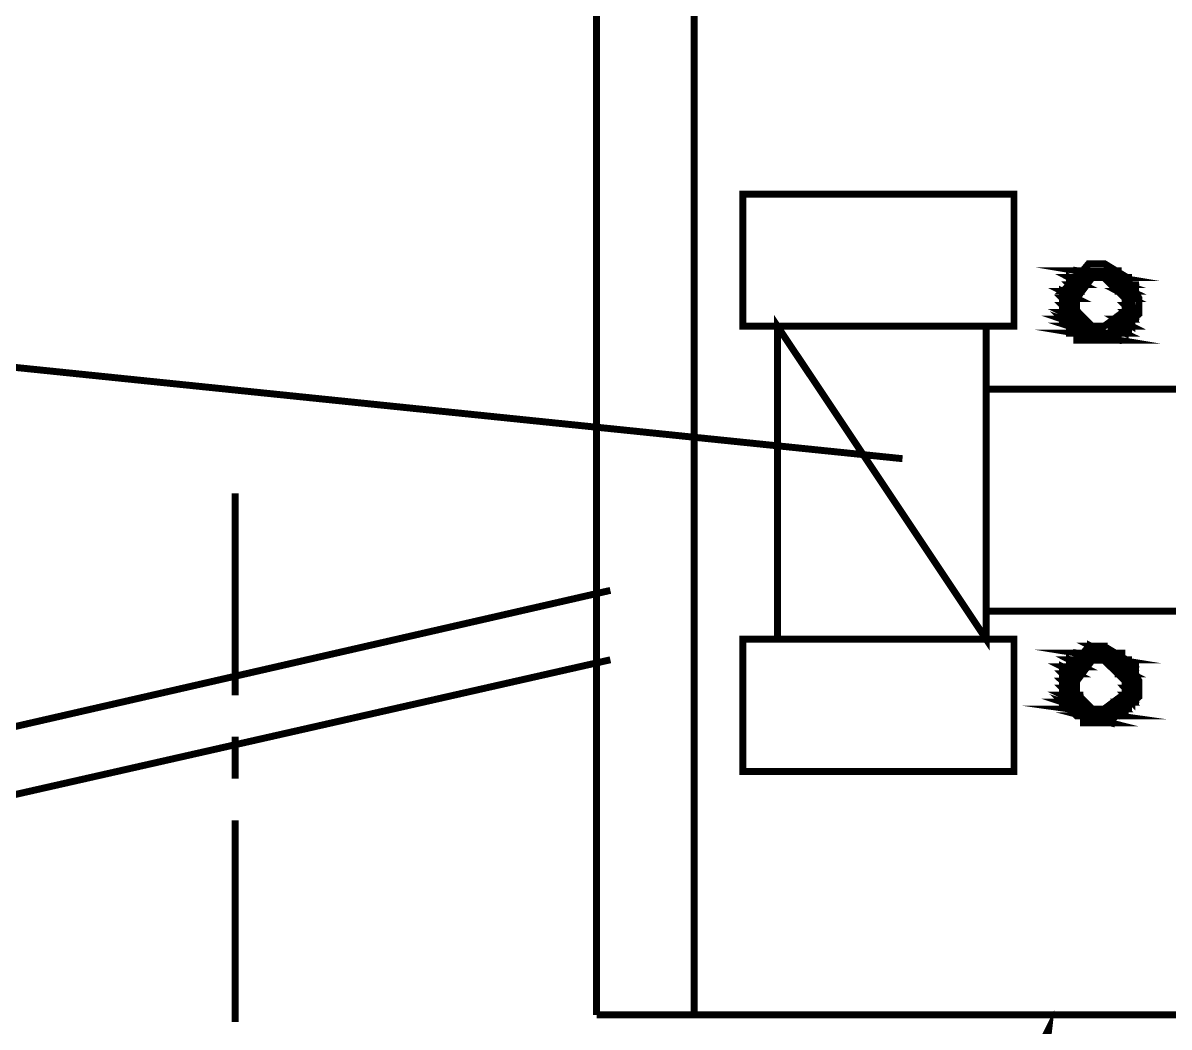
# Model space of a CAD drawing. Extents: x 219 to 1226, y 175 to 465.
# Drawn here: x 926.05 to 933.04, y 289.05 to 295.17 of the extents above; entities that cross this region are included whole.
import ezdxf

# ---------------------------------------------------------------- set-up
doc = ezdxf.new("R2010")
doc.units = 0
doc.header["$MEASUREMENT"] = 0
for name, color, linetype in [('C00-00-00-BLACK', 7, 'Continuous'), ('C00-7E-FF', 150, 'Continuous'), ('CFF-00-00', 1, 'Continuous')]:
    doc.layers.add(name, color=color, linetype=linetype)

msp = doc.modelspace()

# ---------------------------------------------------------------- linework, layer by layer
at = {"layer": 'C00-00-00-BLACK', "const_width": 0.0423}
for points in [[(929.5484, 309.4712), (929.5484, 289.1222)], [(930.1434, 300.3982), (930.1434, 289.1222)], [(930.6514, 291.4132), (930.6514, 293.3202)], [(931.9234, 291.4132), (931.9234, 293.3202)], [(933.3234, 291.5832), (931.9234, 291.5832), (931.9234, 292.9372), (933.3234, 292.9372)], [(927.3445, 292.3022), (927.3445, 291.0712)], [(911.6515, 287.5982), (929.6324, 291.7102)], [(911.6515, 287.2172), (929.6324, 291.2872)], [(927.3445, 290.8182), (927.3445, 290.5632)], [(927.3445, 290.3092), (927.3445, 289.0792)], [(929.5484, 289.1222), (937.9034, 289.1222)]]:
    msp.add_lwpolyline(points, dxfattribs=at)
for points in [[(930.4394, 294.1252), (932.0934, 294.1252), (932.0934, 293.3202), (930.4394, 293.3202), (930.4394, 294.1252)], [(932.8554, 293.4472), (932.8554, 293.4912), (932.7754, 293.6222), (932.6444, 293.7022), (932.6014, 293.7022), (932.5484, 293.7022), (932.3894, 293.5122), (932.3894, 293.4472), (932.3894, 293.3952), (932.5484, 293.2362), (932.6014, 293.2362), (932.6654, 293.2362), (932.8554, 293.3952), (932.8554, 293.4472)], [(932.7284, 293.6592), (932.4754, 293.6592), (932.7284, 293.6172), (932.7284, 293.6592)], [(932.4324, 293.6172), (932.5164, 293.5742), (932.4324, 293.5742), (932.4324, 293.6172)], [(932.4754, 293.6592), (932.7284, 293.6172), (932.4754, 293.6172), (932.4754, 293.6592)], [(932.5164, 293.6592), (932.7284, 293.6592), (932.4754, 293.6592), (932.5164, 293.6592)], [(932.5594, 293.6592), (932.6854, 293.6592), (932.5164, 293.6592), (932.5594, 293.6592)], [(932.5164, 293.6592), (932.6854, 293.6592), (932.7284, 293.6592), (932.5164, 293.6592)], [(932.6854, 293.6592), (932.7284, 293.6592), (932.5164, 293.6592), (932.6854, 293.6592)], [(932.6854, 293.6592), (932.5164, 293.6592), (932.7284, 293.6592), (932.6854, 293.6592)], [(932.6014, 293.6592), (932.6424, 293.6592), (932.5594, 293.6592), (932.6014, 293.6592)], [(932.5594, 293.6592), (932.6424, 293.6592), (932.6854, 293.6592), (932.5594, 293.6592)], [(932.6424, 293.6592), (932.6854, 293.6592), (932.5594, 293.6592), (932.6424, 293.6592)], [(932.6424, 293.6592), (932.5594, 293.6592), (932.6854, 293.6592), (932.6424, 293.6592)], [(932.6424, 293.6172), (932.7714, 293.5742), (932.6854, 293.5742), (932.6424, 293.6172)], [(932.4324, 293.5742), (932.4754, 293.5332), (932.3894, 293.5332), (932.4324, 293.5742)], [(932.5594, 293.6172), (932.4324, 293.6172), (932.5164, 293.5742), (932.5594, 293.6172)], [(932.5164, 293.5742), (932.4324, 293.5742), (932.4754, 293.5332), (932.5164, 293.5742)], [(932.4754, 293.6172), (932.7714, 293.6172), (932.4324, 293.6172), (932.4754, 293.6172)], [(932.4324, 293.6172), (932.6014, 293.6172), (932.6424, 293.6172), (932.4324, 293.6172)], [(932.6014, 293.6172), (932.6424, 293.6172), (932.4324, 293.6172), (932.6014, 293.6172)], [(932.5594, 293.6172), (932.6014, 293.6172), (932.4324, 293.6172), (932.5594, 293.6172)], [(932.5594, 293.6172), (932.4324, 293.6172), (932.6014, 293.6172), (932.5594, 293.6172)], [(932.4324, 293.5742), (932.5164, 293.5742), (932.5594, 293.5742), (932.4324, 293.5742)], [(932.5164, 293.5742), (932.5594, 293.5742), (932.4324, 293.5742), (932.5164, 293.5742)], [(932.4324, 293.5742), (932.5164, 293.5742), (932.5594, 293.5742), (932.4324, 293.5742)], [(932.5164, 293.5742), (932.5594, 293.5742), (932.4324, 293.5742), (932.5164, 293.5742)], [(932.7714, 293.4472), (932.7714, 293.4902), (932.6424, 293.6172), (932.6014, 293.6172), (932.5694, 293.6172), (932.4754, 293.4902), (932.4754, 293.4472), (932.4754, 293.4162), (932.5694, 293.3202), (932.6014, 293.3202), (932.6424, 293.3202), (932.7714, 293.4162), (932.7714, 293.4472)], [(932.4754, 293.6172), (932.7284, 293.6172), (932.7714, 293.6172), (932.4754, 293.6172)], [(932.7284, 293.6172), (932.7714, 293.6172), (932.4754, 293.6172), (932.7284, 293.6172)], [(932.7284, 293.6172), (932.4754, 293.6172), (932.7714, 293.6172), (932.7284, 293.6172)], [(932.7714, 293.6172), (932.6424, 293.6172), (932.7714, 293.5742), (932.7714, 293.6172)], [(932.7714, 293.6172), (932.6014, 293.6172), (932.7714, 293.6172)], [(932.6014, 293.6172), (932.7714, 293.6172), (932.6424, 293.6172), (932.6014, 293.6172)], [(932.7284, 293.5332), (932.8124, 293.4902), (932.7714, 293.4902), (932.7284, 293.5332)], [(932.6424, 293.6172), (932.7714, 293.6172), (932.8124, 293.6172), (932.6424, 293.6172)], [(932.7714, 293.6172), (932.8124, 293.6172), (932.6424, 293.6172), (932.7714, 293.6172)], [(932.8124, 293.5742), (932.7284, 293.5742), (932.8124, 293.5332), (932.8124, 293.5742)], [(932.6854, 293.5742), (932.7714, 293.5742), (932.8124, 293.5742), (932.6854, 293.5742)], [(932.7714, 293.5742), (932.8124, 293.5742), (932.6854, 293.5742), (932.7714, 293.5742)], [(932.7714, 293.5742), (932.6854, 293.5742), (932.7714, 293.5742)], [(932.6854, 293.5742), (932.7714, 293.5742), (932.7284, 293.5742), (932.6854, 293.5742)], [(932.7284, 293.5742), (932.8124, 293.5332), (932.7284, 293.5332), (932.7284, 293.5742)], [(932.8124, 293.5742), (932.8554, 293.5742), (932.7284, 293.5742), (932.8124, 293.5742)], [(932.8124, 293.5742), (932.7284, 293.5742), (932.7714, 293.5742), (932.8124, 293.5742)], [(932.4754, 293.5332), (932.3894, 293.5332), (932.4754, 293.4902), (932.4754, 293.5332)], [(932.4324, 293.4902), (932.3894, 293.4902), (932.4324, 293.4472), (932.4324, 293.4902)], [(932.3894, 293.5332), (932.4754, 293.4902), (932.3894, 293.4902), (932.3894, 293.5332)], [(932.3894, 293.5332), (932.4754, 293.5332), (932.5164, 293.5332), (932.3894, 293.5332)], [(932.4754, 293.5332), (932.5164, 293.5332), (932.3894, 293.5332), (932.4754, 293.5332)], [(932.3894, 293.5332), (932.4754, 293.5332), (932.5164, 293.5332), (932.3894, 293.5332)], [(932.4754, 293.5332), (932.5164, 293.5332), (932.3894, 293.5332), (932.4754, 293.5332)], [(932.3894, 293.4902), (932.4324, 293.4472), (932.3894, 293.4472), (932.3894, 293.4902)], [(932.4324, 293.4902), (932.4754, 293.4902), (932.3894, 293.4902), (932.4324, 293.4902)], [(932.4324, 293.4902), (932.3894, 293.4902), (932.4754, 293.4902), (932.4324, 293.4902)], [(932.8124, 293.5332), (932.7284, 293.5332), (932.8124, 293.4902), (932.8124, 293.5332)], [(932.7284, 293.5332), (932.8124, 293.5332), (932.8554, 293.5332), (932.7284, 293.5332)], [(932.8124, 293.5332), (932.8554, 293.5332), (932.7284, 293.5332), (932.8124, 293.5332)], [(932.8124, 293.4902), (932.7714, 293.4902), (932.8124, 293.4472), (932.8124, 293.4902)], [(932.7714, 293.4902), (932.8124, 293.4472), (932.7714, 293.4472), (932.7714, 293.4902)], [(932.7714, 293.4902), (932.8124, 293.4902), (932.8554, 293.4902), (932.7714, 293.4902)], [(932.8124, 293.4902), (932.8554, 293.4902), (932.7714, 293.4902), (932.8124, 293.4902)], [(932.7714, 293.4902), (932.8124, 293.4902), (932.8554, 293.4902), (932.7714, 293.4902)], [(932.8124, 293.4902), (932.8554, 293.4902), (932.7714, 293.4902), (932.8124, 293.4902)], [(932.4324, 293.4052), (932.3894, 293.4052), (932.4754, 293.3632), (932.4324, 293.4052)], [(932.4324, 293.4472), (932.3894, 293.4472), (932.4324, 293.4052), (932.4324, 293.4472)], [(932.3894, 293.4472), (932.4324, 293.4052), (932.3894, 293.4052), (932.3894, 293.4472)], [(932.3894, 293.4472), (932.4324, 293.4472), (932.4754, 293.4472), (932.3894, 293.4472)], [(932.4324, 293.4472), (932.4754, 293.4472), (932.3894, 293.4472), (932.4324, 293.4472)], [(932.3894, 293.4472), (932.4324, 293.4472), (932.4754, 293.4472), (932.3894, 293.4472)], [(932.4324, 293.4472), (932.4754, 293.4472), (932.3894, 293.4472), (932.4324, 293.4472)], [(932.3894, 293.4052), (932.4754, 293.3632), (932.3894, 293.3632), (932.3894, 293.4052)], [(932.8124, 293.4472), (932.7714, 293.4472), (932.8124, 293.4052), (932.8124, 293.4472)], [(932.7714, 293.4472), (932.8124, 293.4052), (932.7714, 293.4052), (932.7714, 293.4472)], [(930.6514, 293.3202), (931.9234, 291.4132), (930.6514, 291.4132), (930.6514, 293.3202)], [(932.4754, 293.3632), (932.3894, 293.3632), (932.5164, 293.3202), (932.4754, 293.3632)], [(932.3894, 293.3632), (932.5164, 293.3202), (932.4324, 293.3202), (932.3894, 293.3632)], [(932.3894, 293.4052), (932.4324, 293.4052), (932.4754, 293.4052), (932.3894, 293.4052)], [(932.4324, 293.4052), (932.4754, 293.4052), (932.3894, 293.4052), (932.4324, 293.4052)], [(932.3894, 293.3632), (932.4754, 293.3632), (932.5164, 293.3632), (932.3894, 293.3632)], [(932.4754, 293.3632), (932.5164, 293.3632), (932.3894, 293.3632), (932.4754, 293.3632)], [(932.3894, 293.3632), (932.4754, 293.3632), (932.5164, 293.3632), (932.3894, 293.3632)], [(932.4754, 293.3632), (932.5164, 293.3632), (932.3894, 293.3632), (932.4754, 293.3632)], [(932.3894, 293.3632), (932.4754, 293.3632), (932.5164, 293.3632), (932.3894, 293.3632)], [(932.4754, 293.3632), (932.5164, 293.3632), (932.3894, 293.3632), (932.4754, 293.3632)], [(932.8124, 293.3632), (932.7284, 293.3632), (932.8124, 293.3202), (932.8124, 293.3632)], [(932.7714, 293.4052), (932.8124, 293.3632), (932.7284, 293.3632), (932.7714, 293.4052)], [(932.7284, 293.3632), (932.8124, 293.3202), (932.7284, 293.3202), (932.7284, 293.3632)], [(932.7284, 293.3632), (932.8124, 293.3632), (932.8554, 293.3632), (932.7284, 293.3632)], [(932.8124, 293.3632), (932.8554, 293.3632), (932.7284, 293.3632), (932.8124, 293.3632)], [(932.8124, 293.4052), (932.7714, 293.4052), (932.8124, 293.3632), (932.8124, 293.4052)], [(932.7714, 293.4052), (932.8124, 293.4052), (932.8554, 293.4052), (932.7714, 293.4052)], [(932.8124, 293.4052), (932.8554, 293.4052), (932.7714, 293.4052), (932.8124, 293.4052)], [(932.7714, 293.4052), (932.8124, 293.4052), (932.8554, 293.4052), (932.7714, 293.4052)], [(932.8124, 293.4052), (932.8554, 293.4052), (932.7714, 293.4052), (932.8124, 293.4052)], [(931.9234, 293.3202), (930.6514, 293.3202), (931.9234, 291.4132), (931.9234, 293.3202)], [(932.7284, 293.2782), (932.4754, 293.2782), (932.7284, 293.2362), (932.7284, 293.2782)], [(932.5164, 293.3202), (932.4324, 293.3202), (932.5594, 293.2782), (932.5164, 293.3202)], [(932.4324, 293.3202), (932.5594, 293.2782), (932.4324, 293.2782), (932.4324, 293.3202)], [(932.4324, 293.3202), (932.5164, 293.3202), (932.5594, 293.3202), (932.4324, 293.3202)], [(932.5164, 293.3202), (932.5594, 293.3202), (932.4324, 293.3202), (932.5164, 293.3202)], [(932.4324, 293.3202), (932.5164, 293.3202), (932.5594, 293.3202), (932.4324, 293.3202)], [(932.5164, 293.3202), (932.5594, 293.3202), (932.4324, 293.3202), (932.5164, 293.3202)], [(932.6014, 293.2782), (932.6424, 293.2782), (932.4324, 293.2782), (932.6014, 293.2782)], [(932.6014, 293.2782), (932.4324, 293.2782), (932.5594, 293.2782), (932.6014, 293.2782)], [(932.4324, 293.2782), (932.6014, 293.2782), (932.6424, 293.2782), (932.4324, 293.2782)], [(932.6014, 293.2782), (932.6424, 293.2782), (932.4324, 293.2782), (932.6014, 293.2782)], [(932.7714, 293.2782), (932.4324, 293.2782), (932.7284, 293.2782), (932.7714, 293.2782)], [(932.4324, 293.2782), (932.7284, 293.2782), (932.4754, 293.2782), (932.4324, 293.2782)], [(932.4754, 293.2782), (932.7284, 293.2362), (932.4754, 293.2362), (932.4754, 293.2782)], [(932.4754, 293.2782), (932.7284, 293.2782), (932.7714, 293.2782), (932.4754, 293.2782)], [(932.7284, 293.2782), (932.7714, 293.2782), (932.4754, 293.2782), (932.7284, 293.2782)], [(932.6424, 293.2782), (932.7714, 293.2782), (932.6014, 293.2782), (932.6424, 293.2782)], [(932.6014, 293.2782), (932.7714, 293.2782), (932.8124, 293.2782), (932.6014, 293.2782)], [(932.7714, 293.2782), (932.8124, 293.2782), (932.6014, 293.2782), (932.7714, 293.2782)], [(932.7714, 293.3202), (932.6854, 293.3202), (932.7714, 293.2782), (932.7714, 293.3202)], [(932.6854, 293.2782), (932.7714, 293.2782), (932.6424, 293.2782), (932.6854, 293.2782)], [(932.6424, 293.2782), (932.7714, 293.2782), (932.8124, 293.2782), (932.6424, 293.2782)], [(932.7714, 293.2782), (932.8124, 293.2782), (932.6424, 293.2782), (932.7714, 293.2782)], [(932.7714, 293.2782), (932.6424, 293.2782), (932.7714, 293.2782)], [(932.6854, 293.3202), (932.7714, 293.2782), (932.6854, 293.2782), (932.6854, 293.3202)], [(932.7284, 293.3202), (932.7714, 293.3202), (932.6854, 293.3202), (932.7284, 293.3202)], [(932.7714, 293.2782), (932.6854, 293.2782), (932.7714, 293.2782)], [(932.7714, 293.3202), (932.8124, 293.3202), (932.7284, 293.3202), (932.7714, 293.3202)], [(932.7714, 293.3202), (932.7284, 293.3202), (932.8124, 293.3202), (932.7714, 293.3202)], [(932.7714, 293.3202), (932.7284, 293.3202), (932.7714, 293.3202)], [(932.7284, 293.2362), (932.4754, 293.2362), (932.6854, 293.2362), (932.7284, 293.2362)], [(932.4754, 293.2362), (932.6854, 293.2362), (932.5164, 293.2362), (932.4754, 293.2362)], [(932.5164, 293.2362), (932.6854, 293.2362), (932.7284, 293.2362), (932.5164, 293.2362)], [(932.6854, 293.2362), (932.7284, 293.2362), (932.5164, 293.2362), (932.6854, 293.2362)], [(932.6854, 293.2362), (932.5164, 293.2362), (932.6424, 293.2362), (932.6854, 293.2362)], [(932.5164, 293.2362), (932.6424, 293.2362), (932.5594, 293.2362), (932.5164, 293.2362)], [(932.6424, 293.2362), (932.5594, 293.2362), (932.6014, 293.2362), (932.6424, 293.2362)], [(932.5594, 293.2362), (932.6424, 293.2362), (932.6854, 293.2362), (932.5594, 293.2362)], [(932.6424, 293.2362), (932.6854, 293.2362), (932.5594, 293.2362), (932.6424, 293.2362)], [(930.4394, 291.4132), (932.0934, 291.4132), (932.0934, 290.6062), (930.4394, 290.6062), (930.4394, 291.4132)], [(932.7284, 291.3282), (932.4754, 291.3282), (932.7284, 291.2872), (932.7284, 291.3282)], [(932.8554, 291.1142), (932.8554, 291.1582), (932.7754, 291.2892), (932.6444, 291.3682), (932.6014, 291.3682), (932.5484, 291.3682), (932.3894, 291.1782), (932.3894, 291.1142), (932.3894, 291.0622), (932.5484, 290.9022), (932.6014, 290.9022), (932.6654, 290.9022), (932.8554, 291.0622), (932.8554, 291.1142)], [(932.4754, 291.3282), (932.7284, 291.2872), (932.4754, 291.2872), (932.4754, 291.3282)], [(932.5164, 291.3282), (932.7284, 291.3282), (932.4754, 291.3282), (932.5164, 291.3282)], [(932.4754, 291.3282), (932.7284, 291.3282), (932.7714, 291.3282), (932.4754, 291.3282)], [(932.7284, 291.3282), (932.7714, 291.3282), (932.4754, 291.3282), (932.7284, 291.3282)], [(932.6424, 291.3712), (932.5594, 291.3712), (932.6424, 291.3282), (932.6424, 291.3712)], [(932.5594, 291.3282), (932.6854, 291.3282), (932.5164, 291.3282), (932.5594, 291.3282)], [(932.5164, 291.3282), (932.6854, 291.3282), (932.7284, 291.3282), (932.5164, 291.3282)], [(932.6854, 291.3282), (932.7284, 291.3282), (932.5164, 291.3282), (932.6854, 291.3282)], [(932.6854, 291.3282), (932.5164, 291.3282), (932.7284, 291.3282), (932.6854, 291.3282)], [(932.5594, 291.3712), (932.6424, 291.3282), (932.5594, 291.3282), (932.5594, 291.3712)], [(932.6014, 291.3712), (932.6424, 291.3712), (932.5594, 291.3712), (932.6014, 291.3712)], [(932.6424, 291.3282), (932.5594, 291.3282), (932.6854, 291.3282), (932.6424, 291.3282)], [(932.6854, 291.2872), (932.7714, 291.2442), (932.7284, 291.2442), (932.6854, 291.2872)], [(932.5164, 291.2872), (932.4324, 291.2872), (932.5164, 291.2442), (932.5164, 291.2872)], [(932.3894, 291.2442), (932.4754, 291.2012), (932.3894, 291.2012), (932.3894, 291.2442)], [(932.4324, 291.2872), (932.5164, 291.2442), (932.4324, 291.2442), (932.4324, 291.2872)], [(932.4754, 291.2872), (932.7714, 291.2872), (932.4324, 291.2872), (932.4754, 291.2872)], [(932.4324, 291.2872), (932.6014, 291.2872), (932.6424, 291.2872), (932.4324, 291.2872)], [(932.6014, 291.2872), (932.6424, 291.2872), (932.4324, 291.2872), (932.6014, 291.2872)], [(932.5594, 291.2872), (932.6014, 291.2872), (932.4324, 291.2872), (932.5594, 291.2872)], [(932.5594, 291.2872), (932.4324, 291.2872), (932.6014, 291.2872), (932.5594, 291.2872)], [(932.5164, 291.2872), (932.5594, 291.2872), (932.4324, 291.2872), (932.5164, 291.2872)], [(932.5164, 291.2872), (932.4324, 291.2872), (932.5594, 291.2872), (932.5164, 291.2872)], [(932.4324, 291.2872), (932.5164, 291.2872), (932.5594, 291.2872), (932.4324, 291.2872)], [(932.5164, 291.2872), (932.5594, 291.2872), (932.4324, 291.2872), (932.5164, 291.2872)], [(932.7284, 291.2872), (932.4754, 291.2872), (932.7714, 291.2872), (932.7284, 291.2872)], [(932.7714, 291.1142), (932.7714, 291.1572), (932.6424, 291.2842), (932.6014, 291.2842), (932.5694, 291.2842), (932.4754, 291.1572), (932.4754, 291.1142), (932.4754, 291.0832), (932.5694, 290.9872), (932.6014, 290.9872), (932.6424, 290.9872), (932.7714, 291.0832), (932.7714, 291.1142)], [(932.7714, 291.2872), (932.6014, 291.2872), (932.7714, 291.2872)], [(932.6014, 291.2872), (932.7714, 291.2872), (932.6424, 291.2872), (932.6014, 291.2872)], [(932.7714, 291.2872), (932.6854, 291.2872), (932.7714, 291.2442), (932.7714, 291.2872)], [(932.6424, 291.2872), (932.7714, 291.2872), (932.8124, 291.2872), (932.6424, 291.2872)], [(932.7714, 291.2872), (932.8124, 291.2872), (932.6424, 291.2872), (932.7714, 291.2872)], [(932.7714, 291.2872), (932.6424, 291.2872), (932.7714, 291.2872)], [(932.6424, 291.2872), (932.7714, 291.2872), (932.6854, 291.2872), (932.6424, 291.2872)], [(932.6854, 291.2872), (932.7714, 291.2872), (932.8124, 291.2872), (932.6854, 291.2872)], [(932.7714, 291.2872), (932.8124, 291.2872), (932.6854, 291.2872), (932.7714, 291.2872)], [(932.7284, 291.2442), (932.8124, 291.2012), (932.7284, 291.2012), (932.7284, 291.2442)], [(932.4754, 291.2442), (932.3894, 291.2442), (932.4754, 291.2012), (932.4754, 291.2442)], [(932.4754, 291.2012), (932.3894, 291.2012), (932.4324, 291.1582), (932.4754, 291.2012)], [(932.4324, 291.2442), (932.4754, 291.2442), (932.3894, 291.2442), (932.4324, 291.2442)], [(932.3894, 291.2442), (932.4754, 291.2442), (932.5164, 291.2442), (932.3894, 291.2442)], [(932.4754, 291.2442), (932.5164, 291.2442), (932.3894, 291.2442), (932.4754, 291.2442)], [(932.3894, 291.2012), (932.4324, 291.1582), (932.3894, 291.1582), (932.3894, 291.2012)], [(932.3894, 291.2012), (932.4754, 291.2012), (932.5164, 291.2012), (932.3894, 291.2012)], [(932.4754, 291.2012), (932.5164, 291.2012), (932.3894, 291.2012), (932.4754, 291.2012)], [(932.3894, 291.1562), (932.4324, 291.1142), (932.3894, 291.1142), (932.3894, 291.1562)], [(932.5164, 291.2442), (932.4324, 291.2442), (932.4754, 291.2442), (932.5164, 291.2442)], [(932.8124, 291.2442), (932.7284, 291.2442), (932.8124, 291.2012), (932.8124, 291.2442)], [(932.8124, 291.2442), (932.8554, 291.2442), (932.7284, 291.2442), (932.8124, 291.2442)], [(932.8124, 291.2442), (932.7284, 291.2442), (932.7714, 291.2442), (932.8124, 291.2442)], [(932.7284, 291.2012), (932.8124, 291.2012), (932.8554, 291.2012), (932.7284, 291.2012)], [(932.8124, 291.2012), (932.8554, 291.2012), (932.7284, 291.2012), (932.8124, 291.2012)], [(932.8124, 291.2012), (932.7284, 291.2012), (932.8124, 291.2012)], [(932.7284, 291.2012), (932.8124, 291.2012), (932.7714, 291.2012), (932.7284, 291.2012)], [(932.8124, 291.2012), (932.7714, 291.2012), (932.8124, 291.1582), (932.8124, 291.2012)], [(932.7714, 291.2012), (932.8124, 291.1582), (932.7714, 291.1582), (932.7714, 291.2012)], [(932.7714, 291.1562), (932.8124, 291.1142), (932.7714, 291.1142), (932.7714, 291.1562)], [(932.4324, 291.1562), (932.3894, 291.1562), (932.4324, 291.1142), (932.4324, 291.1562)], [(932.4324, 291.1142), (932.3894, 291.1142), (932.4324, 291.0712), (932.4324, 291.1142)], [(932.3894, 291.1562), (932.4324, 291.1562), (932.4754, 291.1562), (932.3894, 291.1562)], [(932.4324, 291.1562), (932.4754, 291.1562), (932.3894, 291.1562), (932.4324, 291.1562)], [(932.3894, 291.1562), (932.4324, 291.1562), (932.4754, 291.1562), (932.3894, 291.1562)], [(932.4324, 291.1562), (932.4754, 291.1562), (932.3894, 291.1562), (932.4324, 291.1562)], [(932.3894, 291.1142), (932.4324, 291.0712), (932.3894, 291.0712), (932.3894, 291.1142)], [(932.3894, 291.1142), (932.4324, 291.1142), (932.4754, 291.1142), (932.3894, 291.1142)], [(932.4324, 291.1142), (932.4754, 291.1142), (932.3894, 291.1142), (932.4324, 291.1142)], [(932.8124, 291.1562), (932.7714, 291.1562), (932.8124, 291.1142), (932.8124, 291.1562)], [(932.8124, 291.1142), (932.7714, 291.1142), (932.8124, 291.0712), (932.8124, 291.1142)], [(932.7714, 291.1562), (932.8124, 291.1562), (932.8554, 291.1562), (932.7714, 291.1562)], [(932.8124, 291.1562), (932.8554, 291.1562), (932.7714, 291.1562), (932.8124, 291.1562)], [(932.7714, 291.1142), (932.8124, 291.0712), (932.7714, 291.0712), (932.7714, 291.1142)], [(932.7714, 291.1142), (932.8124, 291.1142), (932.8554, 291.1142), (932.7714, 291.1142)], [(932.8124, 291.1142), (932.8554, 291.1142), (932.7714, 291.1142), (932.8124, 291.1142)], [(932.4754, 291.0712), (932.3894, 291.0712), (932.4754, 291.0292), (932.4754, 291.0712)], [(932.3894, 291.0292), (932.5164, 290.9872), (932.4324, 290.9872), (932.3894, 291.0292)], [(932.3894, 291.0712), (932.4754, 291.0292), (932.3894, 291.0292), (932.3894, 291.0712)], [(932.4754, 291.0712), (932.5164, 291.0712), (932.3894, 291.0712), (932.4754, 291.0712)], [(932.4754, 291.0712), (932.3894, 291.0712), (932.4324, 291.0712), (932.4754, 291.0712)], [(932.3894, 291.0712), (932.4754, 291.0712), (932.5164, 291.0712), (932.3894, 291.0712)], [(932.4754, 291.0712), (932.5164, 291.0712), (932.3894, 291.0712), (932.4754, 291.0712)], [(932.7714, 291.0712), (932.8124, 291.0292), (932.7284, 291.0292), (932.7714, 291.0712)], [(932.8124, 291.0712), (932.7714, 291.0712), (932.8124, 291.0292), (932.8124, 291.0712)], [(932.7714, 291.0712), (932.8124, 291.0712), (932.8554, 291.0712), (932.7714, 291.0712)], [(932.8124, 291.0712), (932.8554, 291.0712), (932.7714, 291.0712), (932.8124, 291.0712)], [(932.7714, 290.9872), (932.4324, 290.9872), (932.7284, 290.9452), (932.7714, 290.9872)], [(932.4754, 291.0292), (932.3894, 291.0292), (932.5164, 290.9872), (932.4754, 291.0292)], [(932.3894, 291.0292), (932.4754, 291.0292), (932.5164, 291.0292), (932.3894, 291.0292)], [(932.4754, 291.0292), (932.5164, 291.0292), (932.3894, 291.0292), (932.4754, 291.0292)], [(932.4324, 290.9872), (932.7284, 290.9452), (932.4754, 290.9452), (932.4324, 290.9872)], [(932.4324, 290.9872), (932.5164, 290.9872), (932.5594, 290.9872), (932.4324, 290.9872)], [(932.5164, 290.9872), (932.5594, 290.9872), (932.4324, 290.9872), (932.5164, 290.9872)], [(932.4324, 290.9872), (932.5164, 290.9872), (932.5594, 290.9872), (932.4324, 290.9872)], [(932.5164, 290.9872), (932.5594, 290.9872), (932.4324, 290.9872), (932.5164, 290.9872)], [(932.5594, 290.9872), (932.6014, 290.9872), (932.4324, 290.9872), (932.5594, 290.9872)], [(932.5594, 290.9872), (932.4324, 290.9872), (932.5164, 290.9872), (932.5594, 290.9872)], [(932.6014, 290.9872), (932.6424, 290.9872), (932.4324, 290.9872), (932.6014, 290.9872)], [(932.6014, 290.9872), (932.4324, 290.9872), (932.5594, 290.9872), (932.6014, 290.9872)], [(932.4324, 290.9872), (932.6014, 290.9872), (932.6424, 290.9872), (932.4324, 290.9872)], [(932.6014, 290.9872), (932.6424, 290.9872), (932.4324, 290.9872), (932.6014, 290.9872)], [(932.6424, 290.9872), (932.7714, 290.9872), (932.6014, 290.9872), (932.6424, 290.9872)], [(932.6014, 290.9872), (932.7714, 290.9872), (932.8124, 290.9872), (932.6014, 290.9872)], [(932.7714, 290.9872), (932.8124, 290.9872), (932.6014, 290.9872), (932.7714, 290.9872)], [(932.6854, 290.9872), (932.7714, 290.9872), (932.6424, 290.9872), (932.6854, 290.9872)], [(932.6424, 290.9872), (932.7714, 290.9872), (932.8124, 290.9872), (932.6424, 290.9872)], [(932.7714, 290.9872), (932.8124, 290.9872), (932.6424, 290.9872), (932.7714, 290.9872)], [(932.7714, 290.9872), (932.6424, 290.9872), (932.7714, 290.9872)], [(932.7284, 291.0292), (932.7714, 290.9872), (932.6854, 290.9872), (932.7284, 291.0292)], [(932.6854, 290.9872), (932.7714, 290.9872), (932.8124, 290.9872), (932.6854, 290.9872)], [(932.7714, 290.9872), (932.8124, 290.9872), (932.6854, 290.9872), (932.7714, 290.9872)], [(932.7714, 290.9872), (932.6854, 290.9872), (932.7714, 290.9872)], [(932.7714, 291.0292), (932.7284, 291.0292), (932.7714, 290.9872), (932.7714, 291.0292)], [(932.7284, 291.0292), (932.8124, 291.0292), (932.8554, 291.0292), (932.7284, 291.0292)], [(932.8124, 291.0292), (932.8554, 291.0292), (932.7284, 291.0292), (932.8124, 291.0292)], [(932.7284, 291.0292), (932.8124, 291.0292), (932.8554, 291.0292), (932.7284, 291.0292)], [(932.8124, 291.0292), (932.8554, 291.0292), (932.7284, 291.0292), (932.8124, 291.0292)], [(932.7714, 291.0292), (932.8124, 291.0292), (932.7284, 291.0292), (932.7714, 291.0292)], [(932.7714, 291.0292), (932.7284, 291.0292), (932.8124, 291.0292), (932.7714, 291.0292)], [(932.6854, 290.9452), (932.5164, 290.9452), (932.6854, 290.9022), (932.6854, 290.9452)], [(932.4754, 290.9452), (932.7284, 290.9452), (932.7714, 290.9452), (932.4754, 290.9452)], [(932.7284, 290.9452), (932.7714, 290.9452), (932.4754, 290.9452), (932.7284, 290.9452)], [(932.4754, 290.9452), (932.7284, 290.9452), (932.7714, 290.9452), (932.4754, 290.9452)], [(932.7284, 290.9452), (932.7714, 290.9452), (932.4754, 290.9452), (932.7284, 290.9452)], [(932.7284, 290.9452), (932.4754, 290.9452), (932.6854, 290.9452), (932.7284, 290.9452)], [(932.4754, 290.9452), (932.6854, 290.9452), (932.5164, 290.9452), (932.4754, 290.9452)], [(932.5164, 290.9452), (932.6854, 290.9022), (932.5164, 290.9022), (932.5164, 290.9452)], [(932.6854, 290.9022), (932.5164, 290.9022), (932.6424, 290.9022), (932.6854, 290.9022)], [(932.5164, 290.9022), (932.6424, 290.9022), (932.5594, 290.9022), (932.5164, 290.9022)], [(932.6424, 290.9022), (932.5594, 290.9022), (932.6014, 290.9022), (932.6424, 290.9022)], [(932.5594, 290.9022), (932.6424, 290.9022), (932.6854, 290.9022), (932.5594, 290.9022)], [(932.6424, 290.9022), (932.6854, 290.9022), (932.5594, 290.9022), (932.6424, 290.9022)]]:
    msp.add_lwpolyline(points, close=True, dxfattribs=at)
at = {"layer": 'C00-00-00-BLACK'}
for points in [[(932.5164, 293.6592), (932.7284, 293.6592), (932.4754, 293.6592), (932.5164, 293.6592)], [(932.7284, 293.6592), (932.4754, 293.6592), (932.7284, 293.6172), (932.7284, 293.6592)], [(932.4754, 293.6592), (932.7284, 293.6172), (932.4754, 293.6172), (932.4754, 293.6592)], [(932.5594, 293.6592), (932.6854, 293.6592), (932.5164, 293.6592), (932.5594, 293.6592)], [(932.5164, 293.6592), (932.6854, 293.6592), (932.7284, 293.6592), (932.5164, 293.6592)], [(932.6854, 293.6592), (932.7284, 293.6592), (932.5164, 293.6592), (932.6854, 293.6592)], [(932.6854, 293.6592), (932.5164, 293.6592), (932.7284, 293.6592), (932.6854, 293.6592)], [(932.6014, 293.6592), (932.6424, 293.6592), (932.5594, 293.6592), (932.6014, 293.6592)], [(932.5594, 293.6592), (932.6424, 293.6592), (932.6854, 293.6592), (932.5594, 293.6592)], [(932.6424, 293.6592), (932.6854, 293.6592), (932.5594, 293.6592), (932.6424, 293.6592)], [(932.6424, 293.6592), (932.5594, 293.6592), (932.6854, 293.6592), (932.6424, 293.6592)], [(932.4754, 293.6172), (932.7714, 293.6172), (932.4324, 293.6172), (932.4754, 293.6172)], [(932.4324, 293.6172), (932.6014, 293.6172), (932.6424, 293.6172), (932.4324, 293.6172)], [(932.6014, 293.6172), (932.6424, 293.6172), (932.4324, 293.6172), (932.6014, 293.6172)], [(932.5594, 293.6172), (932.6014, 293.6172), (932.4324, 293.6172), (932.5594, 293.6172)], [(932.5594, 293.6172), (932.4324, 293.6172), (932.6014, 293.6172), (932.5594, 293.6172)], [(932.5594, 293.6172), (932.4324, 293.6172), (932.5164, 293.5742), (932.5594, 293.6172)], [(932.4324, 293.6172), (932.5164, 293.5742), (932.4324, 293.5742), (932.4324, 293.6172)], [(932.4754, 293.6172), (932.7284, 293.6172), (932.7714, 293.6172), (932.4754, 293.6172)], [(932.7284, 293.6172), (932.7714, 293.6172), (932.4754, 293.6172), (932.7284, 293.6172)], [(932.7284, 293.6172), (932.4754, 293.6172), (932.7714, 293.6172), (932.7284, 293.6172)], [(932.7714, 293.6172), (932.6014, 293.6172), (932.7714, 293.6172)], [(932.6014, 293.6172), (932.7714, 293.6172), (932.6424, 293.6172), (932.6014, 293.6172)], [(932.6424, 293.6172), (932.7714, 293.6172), (932.8124, 293.6172), (932.6424, 293.6172)], [(932.7714, 293.6172), (932.8124, 293.6172), (932.6424, 293.6172), (932.7714, 293.6172)], [(932.7714, 293.6172), (932.6424, 293.6172), (932.7714, 293.5742), (932.7714, 293.6172)], [(932.6424, 293.6172), (932.7714, 293.5742), (932.6854, 293.5742), (932.6424, 293.6172)], [(932.4324, 293.5742), (932.4754, 293.5332), (932.3894, 293.5332), (932.4324, 293.5742)], [(932.3894, 293.5332), (932.4754, 293.5332), (932.5164, 293.5332), (932.3894, 293.5332)], [(932.4754, 293.5332), (932.5164, 293.5332), (932.3894, 293.5332), (932.4754, 293.5332)], [(932.3894, 293.5332), (932.4754, 293.5332), (932.5164, 293.5332), (932.3894, 293.5332)], [(932.4754, 293.5332), (932.5164, 293.5332), (932.3894, 293.5332), (932.4754, 293.5332)], [(932.4754, 293.5332), (932.3894, 293.5332), (932.4754, 293.4902), (932.4754, 293.5332)], [(932.3894, 293.5332), (932.4754, 293.4902), (932.3894, 293.4902), (932.3894, 293.5332)], [(932.4324, 293.5742), (932.5164, 293.5742), (932.5594, 293.5742), (932.4324, 293.5742)], [(932.5164, 293.5742), (932.5594, 293.5742), (932.4324, 293.5742), (932.5164, 293.5742)], [(932.4324, 293.5742), (932.5164, 293.5742), (932.5594, 293.5742), (932.4324, 293.5742)], [(932.5164, 293.5742), (932.5594, 293.5742), (932.4324, 293.5742), (932.5164, 293.5742)], [(932.5164, 293.5742), (932.4324, 293.5742), (932.4754, 293.5332), (932.5164, 293.5742)], [(932.6854, 293.5742), (932.7714, 293.5742), (932.8124, 293.5742), (932.6854, 293.5742)], [(932.7714, 293.5742), (932.8124, 293.5742), (932.6854, 293.5742), (932.7714, 293.5742)], [(932.7714, 293.5742), (932.6854, 293.5742), (932.7714, 293.5742)], [(932.6854, 293.5742), (932.7714, 293.5742), (932.7284, 293.5742), (932.6854, 293.5742)], [(932.8124, 293.5742), (932.8554, 293.5742), (932.7284, 293.5742), (932.8124, 293.5742)], [(932.8124, 293.5742), (932.7284, 293.5742), (932.7714, 293.5742), (932.8124, 293.5742)], [(932.8124, 293.5742), (932.7284, 293.5742), (932.8124, 293.5332), (932.8124, 293.5742)], [(932.7284, 293.5742), (932.8124, 293.5332), (932.7284, 293.5332), (932.7284, 293.5742)], [(932.7284, 293.5332), (932.8124, 293.5332), (932.8554, 293.5332), (932.7284, 293.5332)], [(932.8124, 293.5332), (932.8554, 293.5332), (932.7284, 293.5332), (932.8124, 293.5332)], [(932.8124, 293.5332), (932.7284, 293.5332), (932.8124, 293.4902), (932.8124, 293.5332)], [(932.7284, 293.5332), (932.8124, 293.4902), (932.7714, 293.4902), (932.7284, 293.5332)], [(932.4324, 293.4902), (932.4754, 293.4902), (932.3894, 293.4902), (932.4324, 293.4902)], [(932.4324, 293.4902), (932.3894, 293.4902), (932.4754, 293.4902), (932.4324, 293.4902)], [(932.4324, 293.4902), (932.3894, 293.4902), (932.4324, 293.4472), (932.4324, 293.4902)], [(932.3894, 293.4902), (932.4324, 293.4472), (932.3894, 293.4472), (932.3894, 293.4902)], [(932.3894, 293.4472), (932.4324, 293.4472), (932.4754, 293.4472), (932.3894, 293.4472)], [(932.4324, 293.4472), (932.4754, 293.4472), (932.3894, 293.4472), (932.4324, 293.4472)], [(932.3894, 293.4472), (932.4324, 293.4472), (932.4754, 293.4472), (932.3894, 293.4472)], [(932.4324, 293.4472), (932.4754, 293.4472), (932.3894, 293.4472), (932.4324, 293.4472)], [(932.4324, 293.4472), (932.3894, 293.4472), (932.4324, 293.4052), (932.4324, 293.4472)], [(932.3894, 293.4472), (932.4324, 293.4052), (932.3894, 293.4052), (932.3894, 293.4472)], [(932.7714, 293.4902), (932.8124, 293.4902), (932.8554, 293.4902), (932.7714, 293.4902)], [(932.8124, 293.4902), (932.8554, 293.4902), (932.7714, 293.4902), (932.8124, 293.4902)], [(932.7714, 293.4902), (932.8124, 293.4902), (932.8554, 293.4902), (932.7714, 293.4902)], [(932.8124, 293.4902), (932.8554, 293.4902), (932.7714, 293.4902), (932.8124, 293.4902)], [(932.8124, 293.4902), (932.7714, 293.4902), (932.8124, 293.4472), (932.8124, 293.4902)], [(932.7714, 293.4902), (932.8124, 293.4472), (932.7714, 293.4472), (932.7714, 293.4902)], [(932.8124, 293.4472), (932.7714, 293.4472), (932.8124, 293.4052), (932.8124, 293.4472)], [(932.7714, 293.4472), (932.8124, 293.4052), (932.7714, 293.4052), (932.7714, 293.4472)], [(932.3894, 293.4052), (932.4324, 293.4052), (932.4754, 293.4052), (932.3894, 293.4052)], [(932.4324, 293.4052), (932.4754, 293.4052), (932.3894, 293.4052), (932.4324, 293.4052)], [(932.4324, 293.4052), (932.3894, 293.4052), (932.4754, 293.3632), (932.4324, 293.4052)], [(932.3894, 293.4052), (932.4754, 293.3632), (932.3894, 293.3632), (932.3894, 293.4052)], [(932.7714, 293.4052), (932.8124, 293.3632), (932.7284, 293.3632), (932.7714, 293.4052)], [(932.7714, 293.4052), (932.8124, 293.4052), (932.8554, 293.4052), (932.7714, 293.4052)], [(932.8124, 293.4052), (932.8554, 293.4052), (932.7714, 293.4052), (932.8124, 293.4052)], [(932.7714, 293.4052), (932.8124, 293.4052), (932.8554, 293.4052), (932.7714, 293.4052)], [(932.8124, 293.4052), (932.8554, 293.4052), (932.7714, 293.4052), (932.8124, 293.4052)], [(932.8124, 293.4052), (932.7714, 293.4052), (932.8124, 293.3632), (932.8124, 293.4052)], [(931.9234, 293.3202), (930.6514, 293.3202), (931.9234, 291.4132), (931.9234, 293.3202)], [(930.6514, 293.3202), (931.9234, 291.4132), (930.6514, 291.4132), (930.6514, 293.3202)], [(932.3894, 293.3632), (932.4754, 293.3632), (932.5164, 293.3632), (932.3894, 293.3632)], [(932.4754, 293.3632), (932.5164, 293.3632), (932.3894, 293.3632), (932.4754, 293.3632)], [(932.3894, 293.3632), (932.4754, 293.3632), (932.5164, 293.3632), (932.3894, 293.3632)], [(932.4754, 293.3632), (932.5164, 293.3632), (932.3894, 293.3632), (932.4754, 293.3632)], [(932.3894, 293.3632), (932.4754, 293.3632), (932.5164, 293.3632), (932.3894, 293.3632)], [(932.4754, 293.3632), (932.5164, 293.3632), (932.3894, 293.3632), (932.4754, 293.3632)], [(932.4754, 293.3632), (932.3894, 293.3632), (932.5164, 293.3202), (932.4754, 293.3632)], [(932.3894, 293.3632), (932.5164, 293.3202), (932.4324, 293.3202), (932.3894, 293.3632)], [(932.4324, 293.3202), (932.5164, 293.3202), (932.5594, 293.3202), (932.4324, 293.3202)], [(932.5164, 293.3202), (932.5594, 293.3202), (932.4324, 293.3202), (932.5164, 293.3202)], [(932.4324, 293.3202), (932.5164, 293.3202), (932.5594, 293.3202), (932.4324, 293.3202)], [(932.5164, 293.3202), (932.5594, 293.3202), (932.4324, 293.3202), (932.5164, 293.3202)], [(932.5164, 293.3202), (932.4324, 293.3202), (932.5594, 293.2782), (932.5164, 293.3202)], [(932.4324, 293.3202), (932.5594, 293.2782), (932.4324, 293.2782), (932.4324, 293.3202)], [(932.7284, 293.3202), (932.7714, 293.3202), (932.6854, 293.3202), (932.7284, 293.3202)], [(932.7714, 293.3202), (932.6854, 293.3202), (932.7714, 293.2782), (932.7714, 293.3202)], [(932.6854, 293.3202), (932.7714, 293.2782), (932.6854, 293.2782), (932.6854, 293.3202)], [(932.7284, 293.3632), (932.8124, 293.3632), (932.8554, 293.3632), (932.7284, 293.3632)], [(932.8124, 293.3632), (932.8554, 293.3632), (932.7284, 293.3632), (932.8124, 293.3632)], [(932.8124, 293.3632), (932.7284, 293.3632), (932.8124, 293.3202), (932.8124, 293.3632)], [(932.7284, 293.3632), (932.8124, 293.3202), (932.7284, 293.3202), (932.7284, 293.3632)], [(932.7714, 293.3202), (932.8124, 293.3202), (932.7284, 293.3202), (932.7714, 293.3202)], [(932.7714, 293.3202), (932.7284, 293.3202), (932.8124, 293.3202), (932.7714, 293.3202)], [(932.7714, 293.3202), (932.7284, 293.3202), (932.7714, 293.3202)], [(932.6014, 293.2782), (932.6424, 293.2782), (932.4324, 293.2782), (932.6014, 293.2782)], [(932.6014, 293.2782), (932.4324, 293.2782), (932.5594, 293.2782), (932.6014, 293.2782)], [(932.4324, 293.2782), (932.6014, 293.2782), (932.6424, 293.2782), (932.4324, 293.2782)], [(932.6014, 293.2782), (932.6424, 293.2782), (932.4324, 293.2782), (932.6014, 293.2782)], [(932.7714, 293.2782), (932.4324, 293.2782), (932.7284, 293.2782), (932.7714, 293.2782)], [(932.4324, 293.2782), (932.7284, 293.2782), (932.4754, 293.2782), (932.4324, 293.2782)], [(932.4754, 293.2782), (932.7284, 293.2782), (932.7714, 293.2782), (932.4754, 293.2782)], [(932.7284, 293.2782), (932.7714, 293.2782), (932.4754, 293.2782), (932.7284, 293.2782)], [(932.7284, 293.2782), (932.4754, 293.2782), (932.7284, 293.2362), (932.7284, 293.2782)], [(932.4754, 293.2782), (932.7284, 293.2362), (932.4754, 293.2362), (932.4754, 293.2782)], [(932.7284, 293.2362), (932.4754, 293.2362), (932.6854, 293.2362), (932.7284, 293.2362)], [(932.4754, 293.2362), (932.6854, 293.2362), (932.5164, 293.2362), (932.4754, 293.2362)], [(932.5164, 293.2362), (932.6854, 293.2362), (932.7284, 293.2362), (932.5164, 293.2362)], [(932.6854, 293.2362), (932.7284, 293.2362), (932.5164, 293.2362), (932.6854, 293.2362)], [(932.6854, 293.2362), (932.5164, 293.2362), (932.6424, 293.2362), (932.6854, 293.2362)], [(932.5164, 293.2362), (932.6424, 293.2362), (932.5594, 293.2362), (932.5164, 293.2362)], [(932.6424, 293.2362), (932.5594, 293.2362), (932.6014, 293.2362), (932.6424, 293.2362)], [(932.5594, 293.2362), (932.6424, 293.2362), (932.6854, 293.2362), (932.5594, 293.2362)], [(932.6424, 293.2362), (932.6854, 293.2362), (932.5594, 293.2362), (932.6424, 293.2362)], [(932.6424, 293.2782), (932.7714, 293.2782), (932.6014, 293.2782), (932.6424, 293.2782)], [(932.6014, 293.2782), (932.7714, 293.2782), (932.8124, 293.2782), (932.6014, 293.2782)], [(932.7714, 293.2782), (932.8124, 293.2782), (932.6014, 293.2782), (932.7714, 293.2782)], [(932.6854, 293.2782), (932.7714, 293.2782), (932.6424, 293.2782), (932.6854, 293.2782)], [(932.6424, 293.2782), (932.7714, 293.2782), (932.8124, 293.2782), (932.6424, 293.2782)], [(932.7714, 293.2782), (932.8124, 293.2782), (932.6424, 293.2782), (932.7714, 293.2782)], [(932.7714, 293.2782), (932.6424, 293.2782), (932.7714, 293.2782)], [(932.7714, 293.2782), (932.6854, 293.2782), (932.7714, 293.2782)], [(932.6014, 291.3712), (932.6424, 291.3712), (932.5594, 291.3712), (932.6014, 291.3712)], [(932.6424, 291.3712), (932.5594, 291.3712), (932.6424, 291.3282), (932.6424, 291.3712)], [(932.5594, 291.3712), (932.6424, 291.3282), (932.5594, 291.3282), (932.5594, 291.3712)], [(932.4754, 291.2872), (932.7714, 291.2872), (932.4324, 291.2872), (932.4754, 291.2872)], [(932.4324, 291.2872), (932.6014, 291.2872), (932.6424, 291.2872), (932.4324, 291.2872)], [(932.6014, 291.2872), (932.6424, 291.2872), (932.4324, 291.2872), (932.6014, 291.2872)], [(932.5594, 291.2872), (932.6014, 291.2872), (932.4324, 291.2872), (932.5594, 291.2872)], [(932.5594, 291.2872), (932.4324, 291.2872), (932.6014, 291.2872), (932.5594, 291.2872)], [(932.5164, 291.2872), (932.5594, 291.2872), (932.4324, 291.2872), (932.5164, 291.2872)], [(932.5164, 291.2872), (932.4324, 291.2872), (932.5594, 291.2872), (932.5164, 291.2872)], [(932.4324, 291.2872), (932.5164, 291.2872), (932.5594, 291.2872), (932.4324, 291.2872)], [(932.5164, 291.2872), (932.5594, 291.2872), (932.4324, 291.2872), (932.5164, 291.2872)], [(932.5164, 291.2872), (932.4324, 291.2872), (932.5164, 291.2442), (932.5164, 291.2872)], [(932.4324, 291.2872), (932.5164, 291.2442), (932.4324, 291.2442), (932.4324, 291.2872)], [(932.5164, 291.3282), (932.7284, 291.3282), (932.4754, 291.3282), (932.5164, 291.3282)], [(932.4754, 291.3282), (932.7284, 291.3282), (932.7714, 291.3282), (932.4754, 291.3282)], [(932.7284, 291.3282), (932.7714, 291.3282), (932.4754, 291.3282), (932.7284, 291.3282)], [(932.7284, 291.3282), (932.4754, 291.3282), (932.7284, 291.2872), (932.7284, 291.3282)], [(932.4754, 291.3282), (932.7284, 291.2872), (932.4754, 291.2872), (932.4754, 291.3282)], [(932.7284, 291.2872), (932.4754, 291.2872), (932.7714, 291.2872), (932.7284, 291.2872)], [(932.5594, 291.3282), (932.6854, 291.3282), (932.5164, 291.3282), (932.5594, 291.3282)], [(932.5164, 291.3282), (932.6854, 291.3282), (932.7284, 291.3282), (932.5164, 291.3282)], [(932.6854, 291.3282), (932.7284, 291.3282), (932.5164, 291.3282), (932.6854, 291.3282)], [(932.6854, 291.3282), (932.5164, 291.3282), (932.7284, 291.3282), (932.6854, 291.3282)], [(932.6424, 291.3282), (932.5594, 291.3282), (932.6854, 291.3282), (932.6424, 291.3282)], [(932.7714, 291.2872), (932.6014, 291.2872), (932.7714, 291.2872)], [(932.6014, 291.2872), (932.7714, 291.2872), (932.6424, 291.2872), (932.6014, 291.2872)], [(932.6424, 291.2872), (932.7714, 291.2872), (932.8124, 291.2872), (932.6424, 291.2872)], [(932.7714, 291.2872), (932.8124, 291.2872), (932.6424, 291.2872), (932.7714, 291.2872)], [(932.7714, 291.2872), (932.6424, 291.2872), (932.7714, 291.2872)], [(932.6424, 291.2872), (932.7714, 291.2872), (932.6854, 291.2872), (932.6424, 291.2872)], [(932.6854, 291.2872), (932.7714, 291.2872), (932.8124, 291.2872), (932.6854, 291.2872)], [(932.7714, 291.2872), (932.8124, 291.2872), (932.6854, 291.2872), (932.7714, 291.2872)], [(932.7714, 291.2872), (932.6854, 291.2872), (932.7714, 291.2442), (932.7714, 291.2872)], [(932.6854, 291.2872), (932.7714, 291.2442), (932.7284, 291.2442), (932.6854, 291.2872)], [(932.4324, 291.2442), (932.4754, 291.2442), (932.3894, 291.2442), (932.4324, 291.2442)], [(932.3894, 291.2442), (932.4754, 291.2442), (932.5164, 291.2442), (932.3894, 291.2442)], [(932.4754, 291.2442), (932.5164, 291.2442), (932.3894, 291.2442), (932.4754, 291.2442)], [(932.4754, 291.2442), (932.3894, 291.2442), (932.4754, 291.2012), (932.4754, 291.2442)], [(932.3894, 291.2442), (932.4754, 291.2012), (932.3894, 291.2012), (932.3894, 291.2442)], [(932.3894, 291.2012), (932.4754, 291.2012), (932.5164, 291.2012), (932.3894, 291.2012)], [(932.4754, 291.2012), (932.5164, 291.2012), (932.3894, 291.2012), (932.4754, 291.2012)], [(932.4754, 291.2012), (932.3894, 291.2012), (932.4324, 291.1582), (932.4754, 291.2012)], [(932.3894, 291.2012), (932.4324, 291.1582), (932.3894, 291.1582), (932.3894, 291.2012)], [(932.5164, 291.2442), (932.4324, 291.2442), (932.4754, 291.2442), (932.5164, 291.2442)], [(932.8124, 291.2442), (932.8554, 291.2442), (932.7284, 291.2442), (932.8124, 291.2442)], [(932.8124, 291.2442), (932.7284, 291.2442), (932.7714, 291.2442), (932.8124, 291.2442)], [(932.8124, 291.2442), (932.7284, 291.2442), (932.8124, 291.2012), (932.8124, 291.2442)], [(932.7284, 291.2442), (932.8124, 291.2012), (932.7284, 291.2012), (932.7284, 291.2442)], [(932.7284, 291.2012), (932.8124, 291.2012), (932.8554, 291.2012), (932.7284, 291.2012)], [(932.8124, 291.2012), (932.8554, 291.2012), (932.7284, 291.2012), (932.8124, 291.2012)], [(932.8124, 291.2012), (932.7284, 291.2012), (932.8124, 291.2012)], [(932.7284, 291.2012), (932.8124, 291.2012), (932.7714, 291.2012), (932.7284, 291.2012)], [(932.8124, 291.2012), (932.7714, 291.2012), (932.8124, 291.1582), (932.8124, 291.2012)], [(932.7714, 291.2012), (932.8124, 291.1582), (932.7714, 291.1582), (932.7714, 291.2012)], [(932.3894, 291.1562), (932.4324, 291.1562), (932.4754, 291.1562), (932.3894, 291.1562)], [(932.4324, 291.1562), (932.4754, 291.1562), (932.3894, 291.1562), (932.4324, 291.1562)], [(932.3894, 291.1562), (932.4324, 291.1562), (932.4754, 291.1562), (932.3894, 291.1562)], [(932.4324, 291.1562), (932.4754, 291.1562), (932.3894, 291.1562), (932.4324, 291.1562)], [(932.4324, 291.1562), (932.3894, 291.1562), (932.4324, 291.1142), (932.4324, 291.1562)], [(932.3894, 291.1562), (932.4324, 291.1142), (932.3894, 291.1142), (932.3894, 291.1562)], [(932.7714, 291.1562), (932.8124, 291.1562), (932.8554, 291.1562), (932.7714, 291.1562)], [(932.8124, 291.1562), (932.8554, 291.1562), (932.7714, 291.1562), (932.8124, 291.1562)], [(932.8124, 291.1562), (932.7714, 291.1562), (932.8124, 291.1142), (932.8124, 291.1562)], [(932.7714, 291.1562), (932.8124, 291.1142), (932.7714, 291.1142), (932.7714, 291.1562)], [(932.3894, 291.1142), (932.4324, 291.1142), (932.4754, 291.1142), (932.3894, 291.1142)], [(932.4324, 291.1142), (932.4754, 291.1142), (932.3894, 291.1142), (932.4324, 291.1142)], [(932.4324, 291.1142), (932.3894, 291.1142), (932.4324, 291.0712), (932.4324, 291.1142)], [(932.3894, 291.1142), (932.4324, 291.0712), (932.3894, 291.0712), (932.3894, 291.1142)], [(932.4754, 291.0712), (932.5164, 291.0712), (932.3894, 291.0712), (932.4754, 291.0712)], [(932.4754, 291.0712), (932.3894, 291.0712), (932.4324, 291.0712), (932.4754, 291.0712)], [(932.3894, 291.0712), (932.4754, 291.0712), (932.5164, 291.0712), (932.3894, 291.0712)], [(932.4754, 291.0712), (932.5164, 291.0712), (932.3894, 291.0712), (932.4754, 291.0712)], [(932.4754, 291.0712), (932.3894, 291.0712), (932.4754, 291.0292), (932.4754, 291.0712)], [(932.3894, 291.0712), (932.4754, 291.0292), (932.3894, 291.0292), (932.3894, 291.0712)], [(932.7714, 291.0712), (932.8124, 291.0292), (932.7284, 291.0292), (932.7714, 291.0712)], [(932.7714, 291.1142), (932.8124, 291.1142), (932.8554, 291.1142), (932.7714, 291.1142)], [(932.8124, 291.1142), (932.8554, 291.1142), (932.7714, 291.1142), (932.8124, 291.1142)], [(932.8124, 291.1142), (932.7714, 291.1142), (932.8124, 291.0712), (932.8124, 291.1142)], [(932.7714, 291.1142), (932.8124, 291.0712), (932.7714, 291.0712), (932.7714, 291.1142)], [(932.7714, 291.0712), (932.8124, 291.0712), (932.8554, 291.0712), (932.7714, 291.0712)], [(932.8124, 291.0712), (932.8554, 291.0712), (932.7714, 291.0712), (932.8124, 291.0712)], [(932.8124, 291.0712), (932.7714, 291.0712), (932.8124, 291.0292), (932.8124, 291.0712)], [(932.3894, 291.0292), (932.4754, 291.0292), (932.5164, 291.0292), (932.3894, 291.0292)], [(932.4754, 291.0292), (932.5164, 291.0292), (932.3894, 291.0292), (932.4754, 291.0292)], [(932.4754, 291.0292), (932.3894, 291.0292), (932.5164, 290.9872), (932.4754, 291.0292)], [(932.3894, 291.0292), (932.5164, 290.9872), (932.4324, 290.9872), (932.3894, 291.0292)], [(932.7284, 291.0292), (932.7714, 290.9872), (932.6854, 290.9872), (932.7284, 291.0292)], [(932.7284, 291.0292), (932.8124, 291.0292), (932.8554, 291.0292), (932.7284, 291.0292)], [(932.8124, 291.0292), (932.8554, 291.0292), (932.7284, 291.0292), (932.8124, 291.0292)], [(932.7284, 291.0292), (932.8124, 291.0292), (932.8554, 291.0292), (932.7284, 291.0292)], [(932.8124, 291.0292), (932.8554, 291.0292), (932.7284, 291.0292), (932.8124, 291.0292)], [(932.7714, 291.0292), (932.8124, 291.0292), (932.7284, 291.0292), (932.7714, 291.0292)], [(932.7714, 291.0292), (932.7284, 291.0292), (932.8124, 291.0292), (932.7714, 291.0292)], [(932.7714, 291.0292), (932.7284, 291.0292), (932.7714, 290.9872), (932.7714, 291.0292)], [(932.4324, 290.9872), (932.5164, 290.9872), (932.5594, 290.9872), (932.4324, 290.9872)], [(932.5164, 290.9872), (932.5594, 290.9872), (932.4324, 290.9872), (932.5164, 290.9872)], [(932.4324, 290.9872), (932.5164, 290.9872), (932.5594, 290.9872), (932.4324, 290.9872)], [(932.5164, 290.9872), (932.5594, 290.9872), (932.4324, 290.9872), (932.5164, 290.9872)], [(932.5594, 290.9872), (932.6014, 290.9872), (932.4324, 290.9872), (932.5594, 290.9872)], [(932.5594, 290.9872), (932.4324, 290.9872), (932.5164, 290.9872), (932.5594, 290.9872)], [(932.6014, 290.9872), (932.6424, 290.9872), (932.4324, 290.9872), (932.6014, 290.9872)], [(932.6014, 290.9872), (932.4324, 290.9872), (932.5594, 290.9872), (932.6014, 290.9872)], [(932.4324, 290.9872), (932.6014, 290.9872), (932.6424, 290.9872), (932.4324, 290.9872)], [(932.6014, 290.9872), (932.6424, 290.9872), (932.4324, 290.9872), (932.6014, 290.9872)], [(932.7714, 290.9872), (932.4324, 290.9872), (932.7284, 290.9452), (932.7714, 290.9872)], [(932.4324, 290.9872), (932.7284, 290.9452), (932.4754, 290.9452), (932.4324, 290.9872)], [(932.4754, 290.9452), (932.7284, 290.9452), (932.7714, 290.9452), (932.4754, 290.9452)], [(932.7284, 290.9452), (932.7714, 290.9452), (932.4754, 290.9452), (932.7284, 290.9452)], [(932.4754, 290.9452), (932.7284, 290.9452), (932.7714, 290.9452), (932.4754, 290.9452)], [(932.7284, 290.9452), (932.7714, 290.9452), (932.4754, 290.9452), (932.7284, 290.9452)], [(932.7284, 290.9452), (932.4754, 290.9452), (932.6854, 290.9452), (932.7284, 290.9452)], [(932.4754, 290.9452), (932.6854, 290.9452), (932.5164, 290.9452), (932.4754, 290.9452)], [(932.6854, 290.9452), (932.5164, 290.9452), (932.6854, 290.9022), (932.6854, 290.9452)], [(932.5164, 290.9452), (932.6854, 290.9022), (932.5164, 290.9022), (932.5164, 290.9452)], [(932.6424, 290.9872), (932.7714, 290.9872), (932.6014, 290.9872), (932.6424, 290.9872)], [(932.6014, 290.9872), (932.7714, 290.9872), (932.8124, 290.9872), (932.6014, 290.9872)], [(932.7714, 290.9872), (932.8124, 290.9872), (932.6014, 290.9872), (932.7714, 290.9872)], [(932.6854, 290.9872), (932.7714, 290.9872), (932.6424, 290.9872), (932.6854, 290.9872)], [(932.6424, 290.9872), (932.7714, 290.9872), (932.8124, 290.9872), (932.6424, 290.9872)], [(932.7714, 290.9872), (932.8124, 290.9872), (932.6424, 290.9872), (932.7714, 290.9872)], [(932.7714, 290.9872), (932.6424, 290.9872), (932.7714, 290.9872)], [(932.6854, 290.9872), (932.7714, 290.9872), (932.8124, 290.9872), (932.6854, 290.9872)], [(932.7714, 290.9872), (932.8124, 290.9872), (932.6854, 290.9872), (932.7714, 290.9872)], [(932.7714, 290.9872), (932.6854, 290.9872), (932.7714, 290.9872)], [(932.6854, 290.9022), (932.5164, 290.9022), (932.6424, 290.9022), (932.6854, 290.9022)], [(932.5164, 290.9022), (932.6424, 290.9022), (932.5594, 290.9022), (932.5164, 290.9022)], [(932.6424, 290.9022), (932.5594, 290.9022), (932.6014, 290.9022), (932.6424, 290.9022)], [(932.5594, 290.9022), (932.6424, 290.9022), (932.6854, 290.9022), (932.5594, 290.9022)], [(932.6424, 290.9022), (932.6854, 290.9022), (932.5594, 290.9022), (932.6424, 290.9022)]]:
    msp.add_lwpolyline(points, close=True, dxfattribs=at)
at = {"layer": 'C00-7E-FF', "const_width": 0.0423}
msp.add_lwpolyline([(931.6274, 287.6832), (932.3054, 289.0382), (932.1364, 287.5552), (931.6274, 287.6832)], close=True, dxfattribs=at)
at = {"layer": 'CFF-00-00', "const_width": 0.0423}
msp.add_lwpolyline([(931.4134, 292.5132), (917.8001, 293.9132)], dxfattribs=at)

doc.saveas('drawing.dxf')
